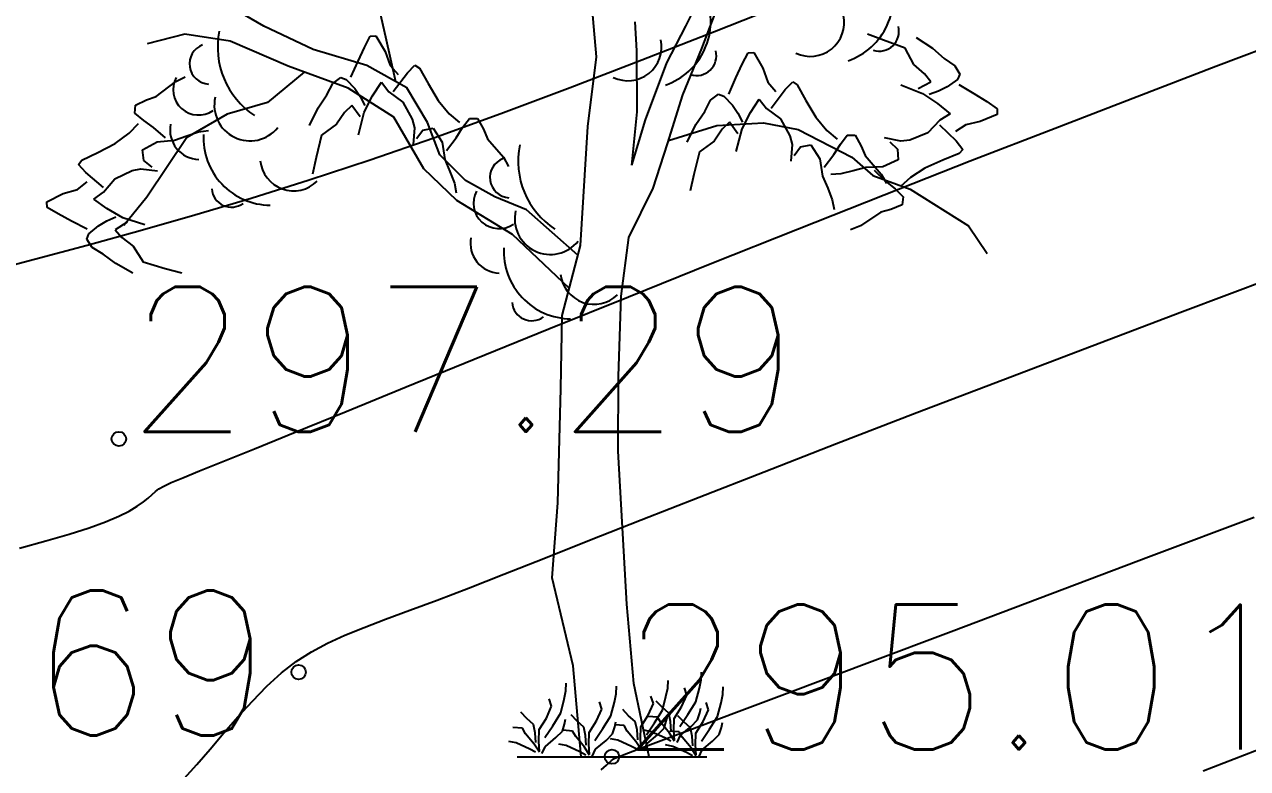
# Model space of a CAD drawing. Extents: x 524954 to 526204, y 9523489 to 9524010.
# Drawn here: x 526044.02 to 526052.46, y 9523802.68 to 9523807.82 of the extents above; entities that cross this region are included whole.
import ezdxf

# ---------------------------------------------------------------- set-up
doc = ezdxf.new("R2010")
doc.units = 0
doc.header["$PDMODE"] = 33
doc.header["$PDSIZE"] = 0.1
doc.linetypes.add('ACAD_ISO12W100', pattern=[21, 12, -3, 0, -3, 0, -3])
for name, color, linetype in [('Arbre', 34, 'ACAD_ISO12W100'), ('CN_01_00', 3, 'Continuous'), ('CN_02_00', 4, 'Continuous'), ('CN_05_00', 6, 'Continuous'), ('TopoAlt', 3, 'Continuous'), ('TOPOJIS', 7, 'Continuous')]:
    doc.layers.add(name, color=color, linetype=linetype)
doc.styles.add('Simplex 1.0', font='Simplex.shx', dxfattribs={"width": 0.99, "height": 1})

# ---------------------------------------------------------------- blocks, each defined once
blk = doc.blocks.new('TCPOINT M')
at = {"color": 0}
blk.add_point((0, 0), dxfattribs=at)
at = {"layer": 'TopoAlt', "style": 'Simplex 1.0', "width": 0.99}
blk.add_attdef('ALT', (0.15, 0.15), '', height=1, dxfattribs=at)
blk = doc.blocks.new('v088')
at = {"linetype": 'Continuous'}
for p, q in [((-0.1073, 4.8293), (-0.1646, 5.4873)), ((0.5102, 5.0412), (0.6713, 5.3679)), ((-1.5592, 4.9668), (-1.6346, 5.3011)), ((-2.4003, 5.0425), (-2.6206, 5.1685)), ((0.6191, 4.888), (0.7312, 5.1764)), ((0.1717, 4.8724), (0.1613, 5.0712)), ((-2.9464, 4.9876), (-3.2062, 4.92)), ((-2.6344, 4.9381), (-2.9464, 4.9876)), ((-2.0611, 4.8817), (-2.4003, 5.0425)), ((0.3786, 4.7897), (0.5102, 5.0412)), ((1.8724, 4.9461), (1.762, 4.9854)), ((-2.2328, 4.7662), (-2.6344, 4.9381)), ((-1.7514, 4.7999), (-1.7068, 4.8945)), ((-1.7068, 4.8945), (-1.6668, 4.9726)), ((-1.6668, 4.9726), (-1.6283, 4.976)), ((-1.6283, 4.976), (-1.5645, 4.8667)), ((-1.4917, 4.6586), (-1.5592, 4.9668)), ((2.0224, 4.89), (1.8724, 4.9461)), ((2.0987, 4.9642), (2.2113, 4.8904)), ((-1.6919, 4.7713), (-2.0611, 4.8817)), ((-1.5645, 4.8667), (-1.5307, 4.7714)), ((-0.1657, 4.3492), (-0.1073, 4.8293)), ((0.1743, 4.4496), (0.1717, 4.8724)), ((0.489, 4.5681), (0.6191, 4.888)), ((0.8993, 4.7791), (0.9393, 4.8572)), ((0.9393, 4.8572), (0.9778, 4.8606)), ((0.9778, 4.8606), (1.0416, 4.7513)), ((2.0834, 4.7783), (2.0224, 4.89)), ((2.2113, 4.8904), (2.2929, 4.8185)), ((2.2929, 4.8185), (2.3654, 4.7691)), ((-2.1227, 4.7254), (-2.3768, 4.5144)), ((-1.8192, 4.6131), (-2.2328, 4.7662)), ((-1.8008, 4.6887), (-1.7514, 4.7999)), ((-1.415, 4.6154), (-1.6919, 4.7713)), ((-1.5307, 4.7714), (-1.4755, 4.7074)), ((-1.4112, 4.7196), (-1.3587, 4.7727)), ((-1.3587, 4.7727), (-1.3272, 4.7513)), ((-1.3272, 4.7513), (-1.2679, 4.6451)), ((0.2314, 4.3948), (0.3786, 4.7897)), ((0.8546, 4.6845), (0.8993, 4.7791)), ((1.0416, 4.7513), (1.0754, 4.656)), ((2.1569, 4.7135), (2.0834, 4.7783)), ((2.3654, 4.7691), (2.4, 4.7096)), ((-3.1435, 4.5571), (-3.0095, 4.66)), ((-3.0095, 4.66), (-2.9439, 4.6918)), ((-1.9657, 4.5674), (-1.9257, 4.6454)), ((-1.9257, 4.6454), (-1.871, 4.6871)), ((-1.871, 4.6871), (-1.8334, 4.6747)), ((-1.8334, 4.6747), (-1.7744, 4.6115)), ((-1.6512, 4.5605), (-1.5907, 4.6542)), ((-1.5907, 4.6542), (-1.5392, 4.5896)), ((-1.5083, 4.5916), (-1.4112, 4.7196)), ((-1.2679, 4.6451), (-1.1988, 4.529)), ((0.8053, 4.5733), (0.8546, 4.6845)), ((1.0754, 4.656), (1.1306, 4.592)), ((1.1948, 4.6042), (1.2474, 4.6573)), ((1.2474, 4.6573), (1.2789, 4.6359)), ((2.1133, 4.6106), (2.1989, 4.6584)), ((2.1989, 4.6584), (2.1569, 4.7135)), ((2.383, 4.6739), (2.3129, 4.6232)), ((2.4, 4.7096), (2.383, 4.6739)), ((-3.2101, 4.5328), (-3.1435, 4.5571)), ((-2.0269, 4.4774), (-1.9657, 4.5674)), ((-1.5041, 4.4145), (-1.8192, 4.6131)), ((-1.7744, 4.6115), (-1.7365, 4.5561)), ((-1.7081, 4.4479), (-1.6512, 4.5605)), ((-1.5392, 4.5896), (-1.4434, 4.5178)), ((-1.2732, 4.3758), (-1.415, 4.6154)), ((0.3841, 4.2301), (0.489, 4.5681)), ((0.6804, 4.53), (0.7351, 4.5718)), ((0.7351, 4.5718), (0.7727, 4.5593)), ((0.7727, 4.5593), (0.8317, 4.4961)), ((1.0978, 4.4762), (1.1948, 4.6042)), ((1.2789, 4.6359), (1.3382, 4.5297)), ((1.9921, 4.6376), (2.1424, 4.5777)), ((2.1424, 4.5777), (2.247, 4.5072)), ((2.2532, 4.5924), (2.1892, 4.5691)), ((2.3129, 4.6232), (2.2532, 4.5924)), ((2.3928, 4.6398), (2.497, 4.577)), ((2.497, 4.577), (2.5853, 4.5209)), ((-3.2911, 4.4407), (-3.2867, 4.4956)), ((-3.2867, 4.4956), (-3.2101, 4.5328)), ((-2.3768, 4.5144), (-2.655, 4.434)), ((-2.0862, 4.3565), (-2.0269, 4.4774)), ((-1.7952, 4.494), (-1.8447, 4.4455)), ((-1.7371, 4.415), (-1.7952, 4.494)), ((-1.7365, 4.5561), (-1.7054, 4.4954)), ((-1.4434, 4.5178), (-1.3781, 4.401)), ((-1.1988, 4.529), (-1.1228, 4.4377)), ((0.6404, 4.452), (0.6804, 4.53)), ((0.8317, 4.4961), (0.8696, 4.4407)), ((0.9549, 4.4451), (1.0154, 4.5388)), ((1.0154, 4.5388), (1.0668, 4.4742)), ((1.0668, 4.4742), (1.1627, 4.4024)), ((1.3382, 4.5297), (1.4072, 4.4136)), ((2.247, 4.5072), (2.3325, 4.4356)), ((2.5853, 4.5209), (2.6578, 4.4715)), ((-3.2303, 4.3905), (-3.2911, 4.4407)), ((-3.1617, 4.3413), (-3.2303, 4.3905)), ((-2.655, 4.434), (-2.9315, 4.2727)), ((-1.8447, 4.4455), (-1.8998, 4.3645)), ((-1.7488, 4.2914), (-1.7081, 4.4479)), ((-1.2976, 4.0581), (-1.5041, 4.4145)), ((-1.3781, 4.401), (-1.3629, 4.3412)), ((-1.1228, 4.4377), (-1.0524, 4.3767)), ((-1.0302, 4.3418), (-0.9835, 4.4054)), ((-0.9835, 4.4054), (-0.9285, 4.4041)), ((-0.9285, 4.4041), (-0.8869, 4.3298)), ((0.1384, 4.0819), (0.1743, 4.4496)), ((0.1384, 4.0819), (0.2314, 4.3948)), ((0.5791, 4.362), (0.6404, 4.452)), ((0.8696, 4.4407), (0.9007, 4.38)), ((0.898, 4.3325), (0.9549, 4.4451)), ((1.1627, 4.4024), (1.228, 4.2856)), ((1.4072, 4.4136), (1.4833, 4.3223)), ((2.262, 4.3926), (2.1788, 4.3064)), ((2.3325, 4.4356), (2.262, 4.3926)), ((2.6564, 4.4329), (2.5401, 4.3831)), ((2.6578, 4.4715), (2.6564, 4.4329)), ((-3.4268, 4.2328), (-3.3314, 4.3035)), ((-3.3314, 4.3035), (-3.2664, 4.3702)), ((-3.0788, 4.2707), (-3.1617, 4.3413)), ((-2.9333, 4.2859), (-2.8514, 4.3121)), ((-2.8514, 4.3121), (-2.7828, 4.3211)), ((-1.8998, 4.3645), (-2.0031, 4.2901)), ((-1.3629, 4.3412), (-1.3723, 4.2259)), ((-1.3485, 4.2656), (-1.3049, 4.3248)), ((-1.3049, 4.3248), (-1.2331, 4.3384)), ((-1.1877, 4.1537), (-1.2732, 4.3758)), ((-1.2331, 4.3384), (-1.1715, 4.2405)), ((-1.0754, 4.2705), (-1.0302, 4.3418)), ((-0.8869, 4.3298), (-0.8589, 4.2646)), ((-0.2169, 3.5272), (-0.1657, 4.3492)), ((0.3911, 4.2526), (0.7235, 4.3553)), ((0.5199, 4.2411), (0.5791, 4.362)), ((0.7614, 4.3301), (0.7063, 4.2491)), ((0.7235, 4.3553), (1.0465, 4.3745)), ((0.8109, 4.3786), (0.7614, 4.3301)), ((0.869, 4.2996), (0.8109, 4.3786)), ((0.8572, 4.176), (0.898, 4.3325)), ((1.0465, 4.3745), (1.2838, 4.3297)), ((1.2838, 4.3297), (1.6547, 4.1385)), ((1.4833, 4.3223), (1.5536, 4.2613)), ((2.1788, 4.3064), (2.0548, 4.2561)), ((2.2601, 4.3616), (2.3751, 4.2494)), ((2.4412, 4.3615), (2.371, 4.3146)), ((2.5401, 4.3831), (2.4412, 4.3615)), ((-3.5467, 4.1705), (-3.4268, 4.2328)), ((-3.2386, 4.1877), (-3.1373, 4.2436)), ((-2.9315, 4.2727), (-3.209, 3.8627)), ((-3.1373, 4.2436), (-3.0186, 4.2553)), ((-3.0186, 4.2553), (-2.9333, 4.2859)), ((-2.0031, 4.2901), (-2.0401, 4.1343)), ((-1.1715, 4.2405), (-1.153, 4.1227)), ((-1.1411, 4.1837), (-1.0754, 4.2705)), ((-0.8589, 4.2646), (-0.7485, 4.1368)), ((0.2848, 3.9233), (0.3841, 4.2301)), ((0.7063, 4.2491), (0.603, 4.1747)), ((1.228, 4.2856), (1.2432, 4.2258)), ((1.2432, 4.2258), (1.2338, 4.1105)), ((1.3011, 4.2094), (1.373, 4.223)), ((1.373, 4.223), (1.4346, 4.1251)), ((1.5307, 4.1551), (1.5759, 4.2264)), ((1.5759, 4.2264), (1.6226, 4.29)), ((1.6226, 4.29), (1.6776, 4.2887)), ((1.6776, 4.2887), (1.7191, 4.2144)), ((1.9936, 4.2484), (1.8803, 4.2721)), ((1.9168, 4.2436), (1.9701, 4.193)), ((2.0548, 4.2561), (1.9936, 4.2484)), ((2.3751, 4.2494), (2.4212, 4.1906)), ((-3.6561, 4.1174), (-3.5467, 4.1705)), ((-3.2291, 4.1152), (-3.2386, 4.1877)), ((-1.0099, 3.9771), (-1.1877, 4.1537)), ((-0.7485, 4.1368), (-0.7129, 4.0731)), ((0.603, 4.1747), (0.566, 4.0189)), ((1.2576, 4.1502), (1.3011, 4.2094)), ((1.465, 4.0683), (1.5307, 4.1551)), ((1.6547, 4.1385), (1.8004, 4.0109)), ((1.7191, 4.2144), (1.7472, 4.1493)), ((1.7472, 4.1493), (1.8576, 4.0214)), ((1.9701, 4.193), (1.9747, 4.12)), ((2.396, 4.1621), (2.2833, 4.1164)), ((2.4212, 4.1906), (2.396, 4.1621)), ((-3.6793, 4.0872), (-3.6561, 4.1174)), ((-3.6294, 4.0317), (-3.6793, 4.0872)), ((-3.3093, 4.0465), (-3.2488, 4.0583)), ((-3.2488, 4.0583), (-3.1342, 4.0423)), ((-3.1725, 4.0683), (-3.2291, 4.1152)), ((-2.0401, 4.1343), (-2.0653, 4.0199)), ((-1.0692, 3.839), (-1.2976, 4.0581)), ((-1.153, 4.1227), (-1.1176, 4.0393)), ((1.4346, 4.1251), (1.4531, 4.0073)), ((1.7506, 4.0673), (1.6636, 4.0426)), ((1.8699, 4.071), (1.7506, 4.0673)), ((1.9747, 4.12), (1.8699, 4.071)), ((2.1595, 4.0623), (2.0595, 3.9982)), ((2.2833, 4.1164), (2.1595, 4.0623)), ((-3.6878, 3.9154), (-3.6208, 3.9668)), ((-3.5071, 3.9275), (-3.6294, 4.0317)), ((-3.5069, 3.8964), (-3.4297, 3.988)), ((-3.4297, 3.988), (-3.3093, 4.0465)), ((-1.1176, 4.0393), (-1.0867, 3.9591)), ((-0.8085, 3.8631), (-1.0099, 3.9771)), ((0.566, 4.0189), (0.5407, 3.9045)), ((1.4531, 4.0073), (1.4885, 3.9239)), ((1.5801, 4.0219), (1.511, 4.0175)), ((1.6636, 4.0426), (1.5801, 4.0219)), ((1.8004, 4.0109), (2.0573, 3.9168)), ((1.8097, 4.0479), (1.8877, 3.9719)), ((1.8576, 4.0214), (1.8932, 3.9577)), ((1.8877, 3.9719), (1.9528, 3.9182)), ((2.0595, 3.9982), (1.9902, 3.936)), ((-3.8977, 3.8297), (-3.785, 3.8871)), ((-3.785, 3.8871), (-3.6878, 3.9154)), ((-3.5743, 3.8488), (-3.5069, 3.8964)), ((-1.0867, 3.9591), (-1.0738, 3.891)), ((0.1177, 3.584), (0.2848, 3.9233)), ((1.4885, 3.9239), (1.5194, 3.8437)), ((1.9528, 3.9182), (2.0102, 3.864)), ((2.0573, 3.9168), (2.4606, 3.664)), ((-3.8965, 3.791), (-3.8977, 3.8297)), ((-3.4842, 3.783), (-3.5743, 3.8488)), ((-3.209, 3.8627), (-3.3666, 3.6666)), ((-0.6849, 3.6045), (-1.0692, 3.839)), ((-0.589, 3.7744), (-0.8085, 3.8631)), ((1.5194, 3.8437), (1.5323, 3.7756)), ((2.002, 3.8096), (1.9231, 3.7776)), ((2.0102, 3.864), (2.002, 3.8096)), ((-3.8209, 3.7466), (-3.8965, 3.791)), ((-3.729, 3.6966), (-3.8209, 3.7466)), ((-3.4847, 3.6976), (-3.4223, 3.7252)), ((-3.3751, 3.7197), (-3.4842, 3.783)), ((-3.2212, 3.6701), (-3.3751, 3.7197)), ((-0.2343, 3.4611), (-0.589, 3.7744)), ((1.855, 3.7579), (1.7144, 3.6642)), ((1.9231, 3.7776), (1.855, 3.7579)), ((-3.6208, 3.641), (-3.729, 3.6966)), ((-3.6087, 3.6076), (-3.5422, 3.6629)), ((-3.5422, 3.6629), (-3.4847, 3.6976)), ((-3.3439, 3.6889), (-3.4261, 3.6355)), ((-3.4261, 3.6355), (-3.3805, 3.5833)), ((1.7144, 3.6642), (1.6468, 3.6368)), ((2.4606, 3.664), (2.589, 3.4739)), ((-3.6232, 3.5708), (-3.6087, 3.6076)), ((-3.5847, 3.5138), (-3.6232, 3.5708)), ((-3.3805, 3.5833), (-3.3028, 3.5236)), ((-0.2941, 3.234), (-0.6849, 3.6045)), ((0.064, 3.1786), (0.1177, 3.584)), ((-3.5091, 3.4694), (-3.5847, 3.5138)), ((-3.4228, 3.4031), (-3.5091, 3.4694)), ((-3.3028, 3.5236), (-3.2344, 3.4162)), ((-0.3436, 3.0457), (-0.2169, 3.5272)), ((-3.3055, 3.337), (-3.4228, 3.4031)), ((-3.2344, 3.4162), (-3.081, 3.3703)), ((-3.081, 3.3703), (-2.9682, 3.3386)), ((0.0445, 2.6247), (0.064, 3.1786)), ((-0.3518, 2.5418), (-0.3436, 3.0457)), ((0.0429, 2.1085), (0.0445, 2.6247)), ((-0.3726, 1.7516), (-0.3518, 2.5418)), ((0.1022, 1.0525), (0.0429, 2.1085)), ((-0.4115, 1.2346), (-0.3726, 1.7516)), ((-0.2683, 0.6281), (-0.4115, 1.2346)), ((0.151, 0.5063), (0.1022, 1.0525)), ((-0.2127, 0), (-0.2683, 0.6281)), ((-0.3173, 0.4544), (-0.3149, 0.5073)), ((0.2565, 0), (0.151, 0.5063)), ((0.3847, 0.4736), (0.3871, 0.5265)), ((0.6034, 0.4736), (0.6155, 0.5313)), ((0.6155, 0.5313), (0.6179, 0.5842)), ((-0.3294, 0.3967), (-0.3173, 0.4544)), ((0.0168, 0.3774), (0.0288, 0.4351)), ((0.0288, 0.4351), (0.0313, 0.488)), ((0.3726, 0.4159), (0.3847, 0.4736)), ((0.4808, 0.3438), (0.5169, 0.4255)), ((0.5169, 0.4255), (0.5001, 0.476)), ((0.5794, 0.3798), (0.6034, 0.4736)), ((0.7525, 0.3726), (0.7645, 0.4303)), ((0.7645, 0.4303), (0.7669, 0.4832)), ((-0.452, 0.2669), (-0.4159, 0.3486)), ((-0.4159, 0.3486), (-0.4327, 0.3991)), ((-0.3534, 0.3029), (-0.3294, 0.3967)), ((-0.0697, 0.3294), (-0.0865, 0.3798)), ((-0.0072, 0.2837), (0.0168, 0.3774)), ((0.25, 0.2861), (0.2861, 0.3678)), ((0.2861, 0.3678), (0.2693, 0.4183)), ((0.3462, 0.3414), (0.3053, 0.3847)), ((0.3919, 0.3005), (0.3462, 0.3414)), ((0.3486, 0.3221), (0.3726, 0.4159)), ((0.4303, 0.2645), (0.4808, 0.3438)), ((0.5241, 0.2909), (0.5794, 0.3798)), ((0.6659, 0.3246), (0.6491, 0.375)), ((0.7285, 0.2789), (0.7525, 0.3726)), ((-0.5866, 0.2645), (-0.6275, 0.3077)), ((-0.5409, 0.2236), (-0.5866, 0.2645)), ((-0.5025, 0.1875), (-0.452, 0.2669)), ((-0.4087, 0.214), (-0.3534, 0.3029)), ((-0.327, 0.226), (-0.3197, 0.2596)), ((-0.2404, 0.2452), (-0.2813, 0.2885)), ((-0.1058, 0.2476), (-0.0697, 0.3294)), ((-0.0625, 0.1947), (-0.0072, 0.2837)), ((0.1154, 0.2837), (0.0745, 0.327)), ((0.1611, 0.2428), (0.1154, 0.2837)), ((0.1995, 0.2068), (0.25, 0.2861)), ((0.3149, 0.2741), (0.25, 0.2789)), ((0.2933, 0.2332), (0.3486, 0.3221)), ((0.3366, 0.2356), (0.3149, 0.2741)), ((0.375, 0.2452), (0.3823, 0.2789)), ((0.4039, 0.2428), (0.3919, 0.3005)), ((0.4279, 0.1827), (0.4303, 0.2645)), ((0.4953, 0.2404), (0.4544, 0.2837)), ((0.4688, 0.2092), (0.5241, 0.2909)), ((0.5457, 0.2092), (0.5914, 0.2548)), ((0.5914, 0.2548), (0.6058, 0.3029)), ((0.6058, 0.3029), (0.6131, 0.3366)), ((0.6299, 0.2428), (0.6659, 0.3246)), ((0.6732, 0.1899), (0.7285, 0.2789)), ((-0.6179, 0.1971), (-0.6828, 0.2019)), ((-0.5962, 0.1587), (-0.6179, 0.1971)), ((-0.5289, 0.1659), (-0.5409, 0.2236)), ((-0.5049, 0.1058), (-0.5025, 0.1875)), ((-0.464, 0.1322), (-0.4087, 0.214)), ((-0.3871, 0.1322), (-0.3414, 0.1779)), ((-0.3414, 0.1779), (-0.327, 0.226)), ((-0.2717, 0.1779), (-0.3366, 0.1827)), ((-0.25, 0.1394), (-0.2717, 0.1779)), ((-0.1947, 0.2043), (-0.2404, 0.2452)), ((-0.1827, 0.1467), (-0.1947, 0.2043)), ((-0.1563, 0.1683), (-0.1058, 0.2476)), ((-0.1178, 0.113), (-0.0625, 0.1947)), ((0.0048, 0.1587), (0.0192, 0.2068)), ((0.0192, 0.2068), (0.0264, 0.2404)), ((0.0841, 0.2164), (0.0192, 0.2212)), ((0.1058, 0.1779), (0.0841, 0.2164)), ((0.1659, 0.1058), (0.1058, 0.1779)), ((0.1731, 0.1851), (0.1611, 0.2428)), ((0.1779, 0.1178), (0.1731, 0.1851)), ((0.1971, 0.125), (0.1995, 0.2068)), ((0.2717, 0.1731), (0.2212, 0.1827)), ((0.238, 0.1515), (0.2933, 0.2332)), ((0.3654, 0.1298), (0.2717, 0.1731)), ((0.3149, 0.1515), (0.3606, 0.1971)), ((0.3967, 0.1635), (0.3366, 0.2356)), ((0.3606, 0.1971), (0.375, 0.2452)), ((0.464, 0.1731), (0.3991, 0.1779)), ((0.4087, 0.1755), (0.4039, 0.2428)), ((0.4327, 0.113), (0.4279, 0.1827)), ((0.4856, 0.1346), (0.464, 0.1731)), ((0.4736, 0.1491), (0.5457, 0.2092)), ((0.5409, 0.1995), (0.4953, 0.2404)), ((0.5529, 0.1418), (0.5409, 0.1995)), ((0.5794, 0.1635), (0.6299, 0.2428)), ((0.6179, 0.1082), (0.6732, 0.1899)), ((0.7405, 0.1539), (0.7549, 0.2019)), ((0.7549, 0.2019), (0.7621, 0.2356)), ((-0.6611, 0.0962), (-0.7116, 0.1058)), ((-0.5674, 0.0529), (-0.6611, 0.0962)), ((-0.5361, 0.0865), (-0.5962, 0.1587)), ((-0.5001, 0.0313), (-0.5361, 0.0865)), ((-0.5241, 0.0986), (-0.5289, 0.1659)), ((-0.5001, 0.0361), (-0.5049, 0.1058)), ((-0.4592, 0.0721), (-0.3871, 0.1322)), ((-0.3149, 0.0769), (-0.3654, 0.0865)), ((-0.1899, 0.0673), (-0.25, 0.1394)), ((-0.1779, 0.0793), (-0.1827, 0.1467)), ((-0.1587, 0.0865), (-0.1563, 0.1683)), ((-0.1539, 0.0168), (-0.1587, 0.0865)), ((-0.113, 0.0529), (-0.0409, 0.113)), ((-0.0409, 0.113), (0.0048, 0.1587)), ((0.0409, 0.1154), (-0.0096, 0.125)), ((0.1346, 0.0721), (0.0409, 0.1154)), ((0.2019, 0.0505), (0.1659, 0.1058)), ((0.2019, 0.0553), (0.1971, 0.125)), ((0.2188, 0.0409), (0.2428, 0.0914)), ((0.2428, 0.0914), (0.3149, 0.1515)), ((0.4063, 0.1082), (0.3654, 0.1298)), ((0.4327, 0.1082), (0.3967, 0.1635)), ((0.4496, 0.0986), (0.4736, 0.1491)), ((0.5457, 0.0625), (0.4856, 0.1346)), ((0.5578, 0.0745), (0.5529, 0.1418)), ((0.577, 0.0817), (0.5794, 0.1635)), ((0.6227, 0.0481), (0.6948, 0.1082)), ((0.6948, 0.1082), (0.7405, 0.1539)), ((-0.6539, 0), (0.6539, 0)), ((-0.5265, 0.0313), (-0.5674, 0.0529)), ((-0.4832, 0.0216), (-0.4592, 0.0721)), ((-0.2212, 0.0337), (-0.3149, 0.0769)), ((-0.1803, 0.012), (-0.2212, 0.0337)), ((-0.1539, 0.012), (-0.1899, 0.0673)), ((-0.137, 0.0024), (-0.113, 0.0529)), ((0.1755, 0.0505), (0.1346, 0.0721)), ((0.4207, 0.0721), (0.3702, 0.0817)), ((0.5145, 0.0288), (0.4207, 0.0721)), ((0.5554, 0.0072), (0.5145, 0.0288)), ((0.5818, 0.0072), (0.5457, 0.0625)), ((0.5818, 0.012), (0.577, 0.0817)), ((0.5986, -0.0024), (0.6227, 0.0481))]:
    blk.add_line(p, q, dxfattribs=at)
for centre, major_axis, start_param, end_param in [((1.4749, 5.2432), (0.3298, 0.3298), 4.265936, 5.872819), ((0.2152, 5.0749), (-0.3298, 0.3298), 2.69514, 4.302022), ((1.3699, 5.0654), (-0.1641, 0.1641), 1.908121, 4.146545), ((-2.1547, 4.8961), (-0.3995, 0.3995), 0.587708, 1.773422), ((1.844, 5.0056), (-0.0964, 0.0964), 2.051824, 4.174223), ((-2.774, 4.7815), (-0.099, 0.099), -0.421529, 2.292047), ((0.1101, 4.8971), (-0.1641, 0.1641), 1.908121, 4.146545), ((0.5842, 4.8373), (0.0964, 0.0964), 3.62262, 5.745019), ((-2.8514, 4.6047), (-0.1246, 0.1246), 0.293965, 2.957824), ((-2.4968, 4.4965), (0.1741, 0.1741), 2.133893, 4.816631), ((-2.8441, 4.3258), (-0.1445, 0.1445), 0.590553, 2.325666), ((-2.352, 4.2724), (0.3298, 0.3298), 2.307735, 3.914618), ((-0.0823, 4.1124), (0.3995, 0.3995), 2.158504, 3.344219), ((-2.1954, 4.1377), (0.1641, 0.1641), 2.463212, 4.701636), ((-0.7016, 3.9977), (0.099, 0.099), 1.149268, 3.862844), ((-2.6253, 3.929), (0.0964, 0.0964), 2.435534, 4.557933), ((-0.779, 3.821), (0.1246, 0.1246), 1.864761, 4.52862), ((-0.4244, 3.7128), (0.1741, 0.1741), 2.133893, 4.816631), ((-0.7718, 3.542), (-0.1445, 0.1445), 0.590553, 2.325666), ((-0.2796, 3.4886), (0.3298, 0.3298), 2.307735, 3.914618), ((-0.1231, 3.3539), (0.1641, 0.1641), 2.463212, 4.701636), ((-0.5529, 3.1452), (0.0964, 0.0964), 2.435534, 4.557933)]:
    blk.add_ellipse(centre, major_axis=major_axis, ratio=1, start_param=start_param, end_param=end_param, dxfattribs=at)

msp = doc.modelspace()

# ---------------------------------------------------------------- linework, layer by layer
at = {"layer": 'CN_01_00', "elevation": 297, "flags": 128}
msp.add_lwpolyline([(526043.9849, 9523804.2043), (526044.1653, 9523804.2531), (526044.3261, 9523804.2997), (526044.4643, 9523804.3437), (526044.5777, 9523804.3852), (526044.6688, 9523804.4238), (526044.7405, 9523804.4596), (526044.7961, 9523804.4926), (526044.8389, 9523804.5226), (526044.872, 9523804.5495), (526044.8986, 9523804.5734), (526044.9219, 9523804.5941), (526044.9461, 9523804.6123), (526044.9795, 9523804.6315), (526045.0311, 9523804.6559), (526045.1103, 9523804.6898), (526045.2261, 9523804.7373), (526045.3878, 9523804.8027), (526045.6045, 9523804.8902), (526045.8855, 9523805.004), (526046.2368, 9523805.147), (526046.6519, 9523805.3161), (526047.1214, 9523805.5073), (526047.6356, 9523805.7161), (526048.185, 9523805.9383), (526048.7599, 9523806.1696), (526049.3509, 9523806.4057), (526049.9483, 9523806.6423), (526050.543, 9523806.8755), (526051.1275, 9523807.1025), (526051.6949, 9523807.3212), (526052.2381, 9523807.529), (526052.75, 9523807.7238)], dxfattribs=at)
at = {"layer": 'CN_02_00', "flags": 128}
for points, elevation in [([(526043.73, 9523806.1028), (526044.0886, 9523806.1972), (526044.4502, 9523806.2942), (526044.8175, 9523806.3956), (526045.1935, 9523806.5033), (526045.5811, 9523806.6192), (526045.9831, 9523806.7453), (526046.4025, 9523806.8834), (526046.8422, 9523807.0355), (526047.3037, 9523807.2026), (526047.7834, 9523807.3826), (526048.2766, 9523807.5724), (526048.7783, 9523807.769), (526049.2837, 9523807.9694), (526049.7878, 9523808.1707), (526050.2859, 9523808.3696), (526050.7731, 9523808.5634), (526051.2447, 9523808.7492), (526051.6972, 9523808.9257), (526052.1273, 9523809.0921), (526052.5316, 9523809.2473)], 298), ([(526045.1208, 9523802.6142), (526045.2074, 9523802.7116), (526045.2985, 9523802.8175), (526045.3932, 9523802.9283), (526045.4907, 9523803.0399), (526045.5903, 9523803.1487), (526045.6911, 9523803.2507), (526045.7923, 9523803.3423), (526045.8938, 9523803.4207), (526045.9982, 9523803.4881), (526046.1087, 9523803.5477), (526046.2286, 9523803.6029), (526046.3609, 9523803.657), (526046.5091, 9523803.7134), (526046.6762, 9523803.7752), (526046.8656, 9523803.8458), (526047.0806, 9523803.9282), (526047.3249, 9523804.0237), (526047.6023, 9523804.1332), (526047.9167, 9523804.2578), (526048.2719, 9523804.3983), (526048.6718, 9523804.5559), (526049.1202, 9523804.7313), (526049.621, 9523804.9257), (526050.1746, 9523805.1388), (526050.7678, 9523805.3656), (526051.384, 9523805.6001), (526052.0067, 9523805.8363), (526052.6193, 9523806.0679)], 296), ([(526052.1502, 9523802.6677), (526052.6492, 9523802.8598)], 294)]:
    msp.add_lwpolyline(points, dxfattribs=dict(at, elevation=elevation))
at = {"layer": 'CN_05_00', "elevation": 295, "flags": 128}
msp.add_lwpolyline([(526047.9962, 9523802.6736), (526048.0333, 9523802.7071), (526048.0562, 9523802.7279), (526048.0685, 9523802.739), (526048.0739, 9523802.7438), (526048.0758, 9523802.7454), (526048.0773, 9523802.7465), (526048.0789, 9523802.7475), (526048.0806, 9523802.7486), (526048.0823, 9523802.7497), (526048.084, 9523802.7507), (526048.0856, 9523802.7516), (526048.0871, 9523802.7525), (526048.0885, 9523802.7533), (526048.0921, 9523802.7549), (526048.1098, 9523802.7619), (526048.1561, 9523802.7795), (526048.2452, 9523802.8132), (526048.3915, 9523802.8685), (526048.6093, 9523802.9507), (526048.9129, 9523803.0652), (526049.3168, 9523803.2174), (526049.8285, 9523803.4102), (526050.4288, 9523803.6363), (526051.0918, 9523803.8861), (526051.7915, 9523804.1496), (526052.502, 9523804.4171)], dxfattribs=at)

# ---------------------------------------------------------------- block references
at = {"layer": 'Arbre'}
msp.add_blockref('v088', (526048.071, 9523802.764), dxfattribs=at)
at = {"layer": 'TOPOJIS'}
ref = msp.add_blockref('TCPOINT M', (526044.6695, 9523804.9571, 297.29), dxfattribs=at)
ref.add_attrib('ALT', '297.29', (526044.7195, 9523805.0071, 297.29), dxfattribs={"layer": 'TopoAlt', "height": 1, "style": 'Simplex 1.0', "width": 0.99})
ref = msp.add_blockref('TCPOINT M', (526041.0289, 9523802.8614, 296.69), dxfattribs=at)
ref.add_attrib('ALT', '296.69', (526041.0789, 9523802.9114, 296.69), dxfattribs={"layer": 'TopoAlt', "height": 1, "style": 'Simplex 1.0', "width": 0.99})
ref = msp.add_blockref('TCPOINT M', (526048.071, 9523802.7645, 295.01), dxfattribs=at)
ref.add_attrib('ALT', '295.01', (526048.121, 9523802.8145, 295.01), dxfattribs={"layer": 'TopoAlt', "height": 1, "style": 'Simplex 1.0', "width": 0.99})
msp.add_blockref('TCPOINT M', (526045.9096, 9523803.3479, 295.87), dxfattribs=at)

doc.saveas('drawing.dxf')
